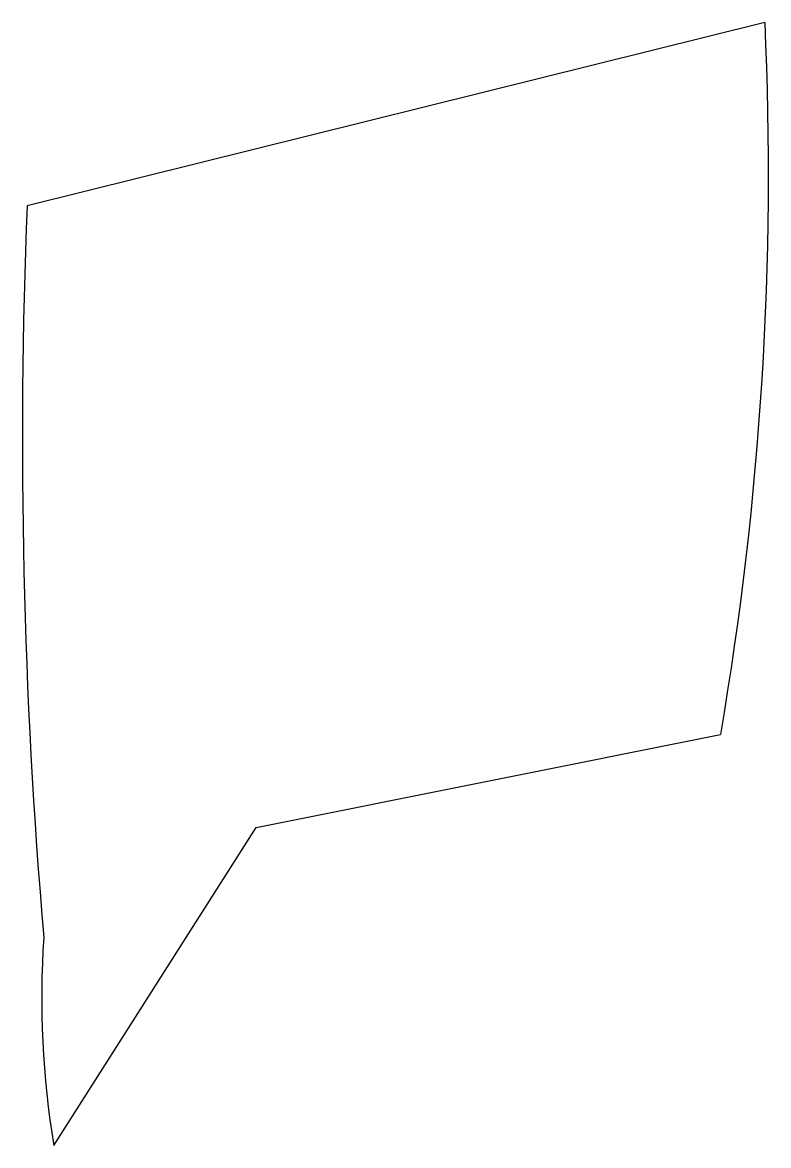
# Model space of a CAD drawing. Header units: millimetres. Extents: x 5.1 to 64.7, y -12.5 to -1.3.
# Drawn here: x 5.08 to 12.5, y -12.51 to -1.35 of the extents above.
import ezdxf

# ---------------------------------------------------------------- set-up
doc = ezdxf.new("R2010")
doc.units = ezdxf.units.MM
doc.layers.add('Corte exterior', color=1, linetype='Continuous', true_color=0xff0000)
doc.layers.add('grabado linea medio', color=3, linetype='Continuous', true_color=0x00ff00)

msp = doc.modelspace()

# ---------------------------------------------------------------- linework, layer by layer
at = {"layer": 'Corte exterior'}
for centre, radius, start, end in [((-20.421, -2.848), 32.925, 350.2506, 2.6169), ((63.046, -5.486), 57.965, 177.70811, 184.90632), ((14.21, -11.051), 8.937, 176.0991, 189.4027)]:
    msp.add_arc(centre, radius, start, end, dxfattribs=at)
at = {"layer": 'grabado linea medio'}
for p, q in [((12.469, -1.345), (5.128, -3.168)), ((7.407, -9.348), (12.028, -8.424)), ((5.393, -12.511), (7.407, -9.348))]:
    msp.add_line(p, q, dxfattribs=at)

doc.saveas('drawing.dxf')
